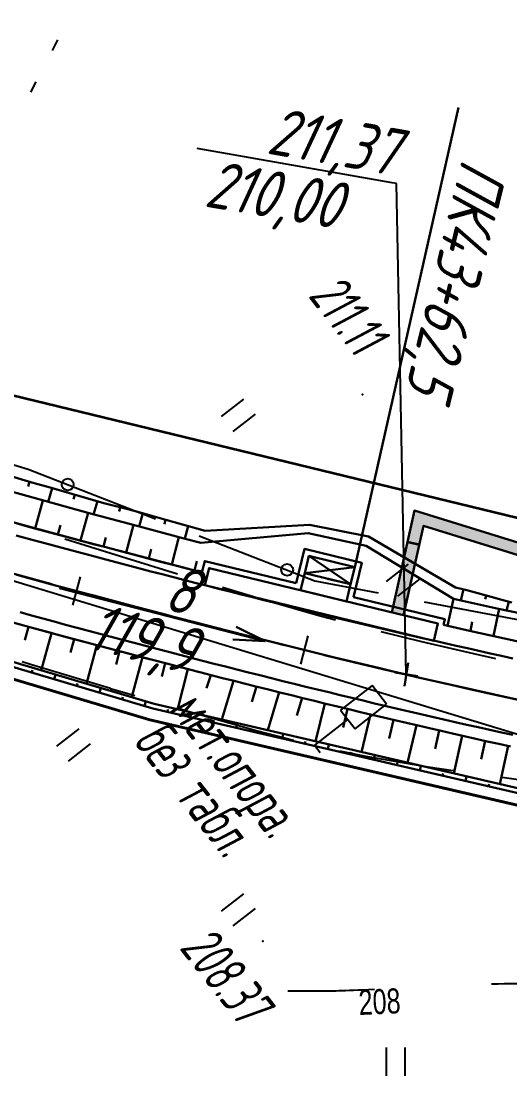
# Model space of a CAD drawing. Header units: millimetres. Extents: x -1799 to 6962, y -1020 to 4121.
# Drawn here: x 2049.3 to 2090.8, y 2182.6 to 2272.2 of the extents above; entities that cross this region are included whole.
import ezdxf
from ezdxf import colors
from ezdxf.entities.mleader import LeaderData, LeaderLine
from ezdxf.math import Vec2, Vec3

# ---------------------------------------------------------------- set-up
doc = ezdxf.new("R2010")
doc.units = ezdxf.units.MM
doc.linetypes.add('CONTI', pattern=[0])
doc.linetypes.add('DASHED', pattern=[0.75, 0.5, -0.25])
for name, color, linetype, lineweight in [('10', 1, 'Continuous', 35), ('КОПИЯ_ОСЬ_13_ОТКОСЫ', 7, 'Continuous', 30), ('Остановки', 1, 'Continuous', 30), ('ОСЬ_ВЕРХ_ПОКРЫТИЯ_ГРАНИЦЫ_ПОЛОС', 7, 'Continuous', 30), ('ОСЬ_ВЕРХ_ПОКРЫТИЯ_ОСЬ', 1, 'Continuous', 30), ('Отметки', 5, 'Continuous', 30), ('Привязка', 250, 'Continuous', 35), ('Тротуар', 40, 'Continuous', 35), ('Уклоны ПЧ', 5, 'Continuous', 30)]:
    doc.layers.add(name, color=color, linetype=linetype, lineweight=lineweight)
for name, color, linetype in [('_Ростелеком', 6, 'Continuous'), ('GOR_BDEFAULT', 212, 'CONTI'), ('NAD_MDEFAULT', 7, 'CONTI'), ('PI_OTDEFAULT', 172, 'CONTI'), ('PI_TTDEFAULT', 5, 'CONTI'), ('PLN_O', 7, 'CONTI'), ('SIT_LDEFAULT', 7, 'CONTI'), ('USLZNDEFAULT', 7, 'CONTI'), ('ZAPSKDEFAULT', 7, 'CONTI'), ('КОПИЯ_ОСЬ_ТАНГЕНСЫ', 1, 'Continuous'), ('ОСЬ_ВЕРХ_ПОКРЫТИЯ_ПИКЕТЫ', 1, 'Continuous'), ('ОСЬ_ВЕРХ_ПОКРЫТИЯ_ТАНГЕНСЫ', 1, 'Continuous'), ('разметка', 7, 'Continuous')]:
    doc.layers.add(name, color=color, linetype=linetype)
doc.styles.add('eskd', font='spds.shx', dxfattribs={"width": 1.2, "oblique": 15})
doc.styles.add('SHRFT', font='TXT', dxfattribs={"width": 3.5})
doc.styles.add('STYLE1', font='romand.shx', dxfattribs={"width": 0.9})
doc.styles.add('ГОСТ', font='', dxfattribs={"oblique": 15, "height": 4})
doc.styles.get('ГОСТ').set_extended_font_data('GOST type A')
doc.linetypes.add('кабель_связи_проект.', pattern='A,10,-1,["/",STYLE1,S=3,R=0,X=0,Y=-1.5],-4.1', length=15.1)

# ---------------------------------------------------------------- blocks, each defined once
blk = doc.blocks.new('BL_2011')
at = {"color": 0}
for p, q in [((0, 0), (0, 2.4)), ((1.6, 0), (1.6, 2.4))]:
    blk.add_line(p, q, dxfattribs=at)
blk = doc.blocks.new('BL_12')
at = {"color": 0}
for p, q in [((1, 7), (-1, 7)), ((-1, 7), (-1, 3.6)), ((1, 3.6), (1, 7)), ((-1, 3.6), (0, 3.6)), ((0, 0), (0, 3.6)), ((0, 3.6), (1, 3.6)), ((0.8, 0), (0, 0))]:
    blk.add_line(p, q, dxfattribs=at)
blk = doc.blocks.new('_None')
blk = doc.blocks.new('Крест')
at = {"layer": 'Отметки'}
for points in [[(0, 1), (0, -1)], [(-1, 0), (1, 0)]]:
    blk.add_lwpolyline(points, dxfattribs=at)
blk = doc.blocks.new('Стрелка')
at = {"layer": 'Уклоны ПЧ', "ltscale": 2}
for points in [[(-0.023, -0.048), (-0.023, 17.972)], [(-0.023, -0.048), (-0.578, 2.622)], [(-0.023, -0.048), (0.532, 2.622)]]:
    blk.add_lwpolyline(points, dxfattribs=at)

msp = doc.modelspace()

# ---------------------------------------------------------------- hatches: boundary and pattern name
at = {"layer": 'Тротуар', "lineweight": 30, "ltscale": 7}
for points in [[(2082.145, 2228.003), (2083.16, 2227.775), (2083.516, 2229.361), (2118.98, 2218.382), (2135.991, 2215.524), (2137.251, 2215.317), (2137.402, 2216.301), (2119.212, 2219.357), (2082.738, 2230.649)], [(2083.16, 2227.775), (2082.145, 2228.003), (2080.802, 2222.012), (2081.816, 2221.785)]]:
    msp.add_hatch(color=256, dxfattribs=at).paths.add_polyline_path(points)

# ---------------------------------------------------------------- linework, layer by layer
at = {"layer": '10'}
for points in [[(1669.736, 2453.013), (1726.416, 2400.563), (1756.386, 2382.173), (1836.676, 2319.303), (1870.276, 2298.053), (1950.006, 2264.373), (2101.216, 2227.683), (2162.086, 2219.923), (2159.526, 2213.473), (2297.716, 2209.333)], [(2183.506, 2191.983), (2147.736, 2194.533), (2142.616, 2191.883), (2116.186, 2194.943), (2121.506, 2198.673), (2060.256, 2212.883), (1954.216, 2244.373), (1908.266, 2259.993), (1868.806, 2274.963), (1861.986, 2277.543), (1816.176, 2308.343), (1771.536, 2341.523), (1769.966, 2334.713), (1760.116, 2342.793)]]:
    msp.add_lwpolyline(points, dxfattribs=at)
at = {"layer": '_Ростелеком', "linetype": 'кабель_связи_проект.', "lineweight": 40, "ltscale": 0.25}
msp.add_lwpolyline([(1696.715, 2398.476), (1727.091, 2370.957), (1759.705, 2347.136), (1771.536, 2341.523), (1788.745, 2328.732), (1824.304, 2302.879), (1851.469, 2285.137), (1851.469, 2285.137), (1863.175, 2278.062), (1878.271, 2271.373), (1892.091, 2266.13), (1908.266, 2259.993), (1954.216, 2244.373), (2038.371, 2219.382), (2060.256, 2212.883), (2096.453, 2204.486), (2121.506, 2198.673), (2147.736, 2194.533), (2165.621, 2193.258)], dxfattribs=at)
at = {"layer": 'GOR_BDEFAULT', "color": 212, "elevation": 208, "flags": 128}
for points in [[(2071.972, 2189.879), (2072.322, 2189.879), (2073.272, 2189.879), (2073.352, 2189.879), (2073.452, 2189.879), (2073.542, 2189.879), (2073.642, 2189.879), (2073.742, 2189.879), (2073.852, 2189.879), (2073.962, 2189.879), (2074.072, 2189.879), (2074.192, 2189.879), (2074.322, 2189.869), (2074.442, 2189.869), (2074.582, 2189.869), (2074.712, 2189.869), (2074.852, 2189.869), (2075.002, 2189.869), (2075.152, 2189.869), (2075.312, 2189.869), (2075.482, 2189.879), (2075.662, 2189.879), (2075.862, 2189.879), (2076.082, 2189.879), (2076.322, 2189.889), (2076.592, 2189.889), (2076.882, 2189.899), (2077.202, 2189.909), (2077.552, 2189.919), (2077.942, 2189.939), (2078.372, 2189.949), (2078.842, 2189.969), (2079.352, 2189.999)], [(2089.292, 2190.449), (2089.842, 2190.469), (2090.352, 2190.479), (2090.822, 2190.489), (2091.262, 2190.489), (2091.662, 2190.499), (2092.032, 2190.499), (2092.372, 2190.489), (2092.682, 2190.489), (2092.962, 2190.489), (2093.232, 2190.479), (2093.472, 2190.469), (2093.692, 2190.459), (2093.892, 2190.459), (2094.082, 2190.449), (2094.262, 2190.439), (2094.422, 2190.429), (2094.582, 2190.429), (2094.732, 2190.419), (2094.872, 2190.419), (2095.002, 2190.409), (2095.132, 2190.409), (2095.262, 2190.409), (2095.382, 2190.409), (2095.502, 2190.409), (2095.632, 2190.409), (2095.752, 2190.409), (2095.882, 2190.409), (2096.022, 2190.419), (2096.162, 2190.419), (2096.302, 2190.429), (2096.462, 2190.429), (2096.622, 2190.439), (2096.792, 2190.449), (2096.972, 2190.449), (2097.152, 2190.459), (2097.332, 2190.469), (2097.522, 2190.479), (2097.712, 2190.479), (2097.902, 2190.489), (2098.092, 2190.499), (2098.282, 2190.499), (2098.462, 2190.499), (2098.652, 2190.509), (2098.832, 2190.509), (2099.002, 2190.509), (2099.182, 2190.499), (2099.342, 2190.499), (2099.502, 2190.489), (2099.662, 2190.489), (2099.822, 2190.479), (2099.972, 2190.469), (2100.112, 2190.459), (2100.262, 2190.439), (2100.402, 2190.429), (2100.542, 2190.419), (2100.682, 2190.409), (2100.812, 2190.389), (2100.952, 2190.379), (2101.092, 2190.359), (2101.222, 2190.349), (2101.362, 2190.339), (2101.502, 2190.319), (2101.632, 2190.309), (2101.772, 2190.299), (2101.902, 2190.279), (2102.032, 2190.269), (2102.172, 2190.259), (2102.292, 2190.239), (2102.422, 2190.229), (2102.542, 2190.219), (2102.662, 2190.199), (2102.772, 2190.189), (2102.882, 2190.179), (2102.992, 2190.159), (2103.082, 2190.139), (2103.962, 2189.909)]]:
    msp.add_lwpolyline(points, dxfattribs=at)
at = {"layer": 'PI_TTDEFAULT', "color": 5}
for p in [(2078.312, 2240.529, 211.109), (2069.862, 2194.079, 208.37)]:
    msp.add_point(p, dxfattribs=at)
at = {"layer": 'PLN_O'}
for p, q in [((2045.712, 2235.419), (2049.922, 2234.179)), ((2049.922, 2234.169), (2060.732, 2229.969)), ((2064.462, 2228.519), (2074.272, 2224.699)), ((2074.272, 2224.699), (2079.642, 2223.669)), ((2083.572, 2222.919), (2099.282, 2219.899))]:
    msp.add_line(p, q, dxfattribs=at)
for centre in [(2053.282, 2232.869), (2071.922, 2225.619)]:
    msp.add_circle(centre, 0.5, dxfattribs=at)
at = {"layer": 'SIT_LDEFAULT', "color": 7}
for p, q in [((2051.992, 2269.729), (2052.432, 2270.629)), ((2050.142, 2266.189), (2050.612, 2267.069)), ((2058.232, 2226.619), (2053.042, 2228.239)), ((2062.602, 2225.269), (2058.232, 2226.619)), ((2070.002, 2223.039), (2066.422, 2224.109)), ((2074.722, 2221.699), (2070.002, 2223.039)), ((2076.042, 2221.359), (2074.722, 2221.699)), ((2083.352, 2219.499), (2079.912, 2220.349)), ((2087.772, 2218.489), (2083.352, 2219.509)), ((2089.652, 2218.069), (2087.772, 2218.479)), ((2049.412, 2217.829), (2050.112, 2217.619)), ((2050.112, 2217.619), (2056.922, 2215.559)), ((2056.922, 2215.549), (2058.992, 2214.939)), ((2062.822, 2213.809), (2063.482, 2213.609)), ((2063.482, 2213.619), (2069.392, 2211.949)), ((2069.392, 2211.939), (2072.462, 2211.149)), ((2076.362, 2210.259), (2078.752, 2209.759)), ((2078.752, 2209.759), (2083.692, 2208.919)), ((2083.692, 2208.929), (2086.222, 2208.559)), ((2090.182, 2207.999), (2093.642, 2207.529))]:
    msp.add_line(p, q, dxfattribs=at)
at = {"layer": 'КОПИЯ_ОСЬ_13_ОТКОСЫ'}
for p, q in [((2050.227, 2216.905), (2050.284, 2217.097)), ((2052.144, 2216.336), (2052.258, 2216.719)), ((2054.061, 2215.766), (2054.118, 2215.958)), ((2055.978, 2215.197), (2056.092, 2215.58)), ((2057.896, 2214.628), (2057.953, 2214.819)), ((2059.813, 2214.058), (2059.927, 2214.442)), ((2061.75, 2213.563), (2061.795, 2213.758)), ((2063.698, 2213.111), (2063.788, 2213.501)), ((2065.646, 2212.659), (2065.691, 2212.854)), ((2067.595, 2212.207), (2067.685, 2212.597)), ((2069.543, 2211.755), (2069.588, 2211.95)), ((2071.491, 2211.303), (2071.581, 2211.693)), ((2073.439, 2210.852), (2073.485, 2211.046)), ((2075.388, 2210.4), (2075.478, 2210.789)), ((2077.336, 2209.948), (2077.381, 2210.142)), ((2079.284, 2209.496), (2079.374, 2209.885)), ((2081.232, 2209.044), (2081.278, 2209.238)), ((2083.181, 2208.592), (2083.271, 2208.981)), ((2085.129, 2208.14), (2085.174, 2208.334)), ((2087.077, 2207.688), (2087.168, 2208.077)), ((2089.025, 2207.236), (2089.071, 2207.43))]:
    msp.add_line(p, q, dxfattribs=at)
for points in [[(1880.867, 2271.457), (1892.446, 2267.065), (1908.604, 2260.935), (1954.519, 2245.327), (2038.656, 2220.341), (2060.512, 2213.851), (2096.679, 2205.46)], [(1881.029, 2271.824), (1892.588, 2267.439), (1908.74, 2261.311), (1954.641, 2245.708), (2038.77, 2220.725), (2060.614, 2214.238), (2096.77, 2205.849)], [(1964.969, 2254.346), (1990.226, 2246.662), (2008.417, 2241.211), (2017.034, 2238.657), (2023.261, 2236.832), (2028.532, 2235.303), (2034.285, 2233.654), (2040.043, 2232.028), (2047.246, 2230.033), (2054.46, 2228.081), (2063.13, 2225.808), (2064.689, 2225.409)], [(1953.068, 2249.61), (2004.652, 2233.924), (2013.761, 2231.188), (2020.963, 2229.049), (2028.176, 2226.935), (2032.991, 2225.542), (2037.33, 2224.302), (2042.639, 2222.805), (2047.473, 2221.464), (2051.829, 2220.274), (2057.892, 2218.653), (2063.963, 2217.066), (2064.45, 2216.941)], [(2044.443, 2234.787), (2049.679, 2233.221), (2050.631, 2232.939), (2051.587, 2232.667), (2056.357, 2231.292), (2058.282, 2230.808), (2059.243, 2230.558), (2061.628, 2229.876), (2064.97, 2228.932), (2073.836, 2229.444), (2073.836, 2229.444), (2073.836, 2229.444), (2073.836, 2229.444), (2073.836, 2229.444), (2078.82, 2228.442), (2086.224, 2224.136), (2086.224, 2224.136), (2087.186, 2223.905), (2089.568, 2223.235), (2090.045, 2223.103), (2091, 2222.843)], [(2050.041, 2233.114), (2049.921, 2232.71)], [(2047.435, 2232.569), (2050.307, 2231.762), (2055.097, 2230.435), (2056.056, 2230.172), (2057.981, 2229.678), (2058.942, 2229.428), (2063.257, 2228.266), (2064.592, 2227.913), (2073.709, 2228.74), (2078.646, 2227.67), (2086.054, 2223.161), (2086.054, 2223.161), (2089.869, 2222.321), (2092.774, 2221.71)], [(2047.436, 2232.569), (2050.307, 2231.762), (2055.097, 2230.435), (2056.056, 2230.172), (2057.98, 2229.678), (2058.942, 2229.428), (2063.257, 2228.266), (2064.592, 2227.913), (2073.709, 2228.74), (2078.646, 2227.67), (2086.054, 2223.161), (2086.054, 2223.161), (2089.869, 2222.321), (2092.774, 2221.71)], [(2051.962, 2232.559), (2051.627, 2231.396)], [(2053.884, 2232.005), (2053.773, 2231.617)], [(2050.512, 2229.143), (2051.158, 2231.526)], [(2055.806, 2231.451), (2055.483, 2230.329)], [(2057.74, 2230.944), (2057.645, 2230.567)], [(2054.375, 2228.103), (2055.006, 2230.46)], [(2059.674, 2230.434), (2059.355, 2229.316)], [(2052.443, 2228.622), (2052.657, 2229.416)], [(2058.244, 2227.089), (2058.863, 2229.449)], [(2061.597, 2229.885), (2061.491, 2229.512)], [(2063.522, 2229.341), (2063.221, 2228.276)], [(2056.31, 2227.596), (2056.516, 2228.383)], [(2062.113, 2226.074), (2062.725, 2228.408)], [(2060.179, 2226.582), (2060.385, 2227.368)], [(2064.05, 2225.573), (2064.248, 2226.352)], [(2086.905, 2223.972), (2086.678, 2223.024)], [(2085.537, 2220.878), (2086.054, 2223.161)], [(2088.834, 2223.442), (2088.746, 2223.129)], [(2090.761, 2222.908), (2090.562, 2222.175)], [(2089.441, 2220.009), (2089.944, 2222.305)], [(2087.488, 2220.437), (2087.654, 2221.199)], [(2049.965, 2220.783), (2049.653, 2219.638)], [(2051.895, 2220.256), (2051.036, 2217.082)], [(2085.216, 2220.951), (2087.412, 2220.453), (2095.172, 2218.755), (2099.543, 2217.844), (2103.92, 2216.96), (2107.741, 2216.212), (2113.212, 2215.174), (2118.694, 2214.188), (2124.184, 2213.254), (2129.682, 2212.37), (2135.165, 2211.542)], [(2053.826, 2219.736), (2053.52, 2218.597)], [(2055.758, 2219.219), (2054.884, 2215.939)], [(2057.691, 2218.706), (2057.391, 2217.572)], [(2059.625, 2218.196), (2058.741, 2214.832)], [(2061.56, 2217.69), (2061.267, 2216.568)], [(2063.496, 2217.187), (2062.632, 2213.848)], [(2065.433, 2216.689), (2065.086, 2215.567)], [(2067.373, 2216.196), (2066.364, 2212.904)], [(2069.315, 2215.706), (2068.919, 2214.404)], [(2071.257, 2215.222), (2070.283, 2211.994)], [(2073.201, 2214.742), (2072.755, 2213.253)], [(2075.12, 2214.273), (2074.338, 2211.054)], [(2077.063, 2213.803), (2076.683, 2212.223)], [(2079.007, 2213.338), (2078.248, 2210.146)], [(2080.952, 2212.879), (2080.582, 2211.307)], [(2082.898, 2212.424), (2082.158, 2209.239)], [(2084.845, 2211.975), (2084.487, 2210.41)], [(2086.794, 2211.531), (2086.071, 2208.332)], [(2088.744, 2211.093), (2088.395, 2209.53)], [(2090.696, 2210.661), (2089.982, 2207.424)]]:
    msp.add_lwpolyline(points, dxfattribs=at)
at = {"layer": 'КОПИЯ_ОСЬ_13_ОТКОСЫ', "ltscale": 7}
for points in [[(2072.697, 2224.489), (2073.403, 2227.405), (2078.263, 2226.228), (2077.557, 2223.313)], [(2072.697, 2224.489), (2064.922, 2226.372), (2064.689, 2225.409)], [(2085.216, 2220.951), (2085.332, 2221.43), (2077.557, 2223.313)]]:
    msp.add_lwpolyline(points, dxfattribs=at)
at = {"layer": 'КОПИЯ_ОСЬ_ТАНГЕНСЫ'}
msp.add_line((1871.04, 2278.739), (2119.942, 2203.019), dxfattribs=at)
at = {"layer": 'Остановки', "lineweight": 30, "ltscale": 7}
for points in [[(2075.362, 2224.873), (2077.306, 2224.402), (2077.659, 2225.86), (2073.772, 2226.802), (2073.419, 2225.344), (2077.306, 2224.402)], [(2077.306, 2224.402), (2073.772, 2226.802)], [(2077.659, 2225.86), (2073.419, 2225.344)], [(2075.009, 2223.415), (2076.953, 2222.944), (2077.306, 2224.402), (2073.419, 2225.344), (2073.066, 2223.886), (2076.953, 2222.944)]]:
    msp.add_lwpolyline(points, dxfattribs=at)
at = {"layer": 'Остановки', "color": 1, "linetype": 'Continuous'}
msp.add_lwpolyline([(2064.937, 2224.311), (2064.937, 2224.311), (2084.376, 2219.604), (2084.376, 2219.604), (2084.729, 2221.062), (2065.29, 2225.769)], close=True, dxfattribs=at)
at = {"layer": 'ОСЬ_ВЕРХ_ПОКРЫТИЯ_ГРАНИЦЫ_ПОЛОС', "linetype": 'Continuous'}
for points in [[(2048.915, 2229.576), (2049.864, 2229.318), (2050.814, 2229.061), (2051.764, 2228.804), (2052.714, 2228.548), (2053.665, 2228.294), (2054.615, 2228.04), (2055.566, 2227.787), (2056.516, 2227.535), (2057.467, 2227.283), (2058.419, 2227.033), (2059.37, 2226.784), (2060.322, 2226.535), (2061.273, 2226.288), (2062.225, 2226.041), (2063.177, 2225.796), (2064.13, 2225.552), (2064.689, 2225.409), (2064.689, 2225.409)], [(2091.085, 2218.102), (2090.121, 2218.314), (2089.157, 2218.527), (2088.194, 2218.741), (2087.231, 2218.956), (2086.268, 2219.173), (2085.305, 2219.392), (2084.342, 2219.611), (2083.38, 2219.832), (2082.418, 2220.054), (2081.456, 2220.278), (2080.495, 2220.502), (2079.534, 2220.728), (2078.573, 2220.956), (2077.612, 2221.184), (2076.651, 2221.414), (2075.691, 2221.645), (2074.731, 2221.877), (2073.771, 2222.11), (2072.812, 2222.345), (2071.852, 2222.58), (2070.893, 2222.817), (2069.934, 2223.055), (2068.976, 2223.294), (2068.017, 2223.534), (2067.059, 2223.775), (2066.101, 2224.017), (2065.143, 2224.261), (2064.186, 2224.505), (2063.228, 2224.75), (2062.271, 2224.997), (2061.314, 2225.244), (2060.357, 2225.493), (2059.401, 2225.742), (2058.445, 2225.992), (2057.489, 2226.244), (2056.533, 2226.496), (2055.577, 2226.749), (2054.621, 2227.003), (2053.666, 2227.258), (2052.711, 2227.514), (2051.756, 2227.771), (2050.801, 2228.028), (2049.847, 2228.287), (2048.892, 2228.546)]]:
    msp.add_lwpolyline(points, dxfattribs=at)
at = {"layer": 'ОСЬ_ВЕРХ_ПОКРЫТИЯ_ГРАНИЦЫ_ПОЛОС', "linetype": 'Continuous', "lineweight": 30}
for points in [[(2091.103, 2211.595), (2090.122, 2211.811), (2089.142, 2212.029), (2088.162, 2212.248), (2087.182, 2212.469), (2086.203, 2212.691), (2085.224, 2212.914), (2084.245, 2213.139), (2083.267, 2213.365), (2082.289, 2213.593), (2081.311, 2213.821), (2080.334, 2214.052), (2079.357, 2214.283), (2078.381, 2214.515), (2077.404, 2214.749), (2076.429, 2214.984), (2075.453, 2215.221), (2074.478, 2215.458), (2073.503, 2215.697), (2072.529, 2215.937), (2071.554, 2216.178), (2070.581, 2216.421), (2069.607, 2216.664), (2068.634, 2216.909), (2067.661, 2217.154), (2066.688, 2217.401), (2065.716, 2217.649), (2064.744, 2217.898), (2063.773, 2218.148), (2062.802, 2218.399), (2061.831, 2218.651), (2060.86, 2218.904), (2059.89, 2219.159), (2058.92, 2219.414), (2057.95, 2219.67), (2056.98, 2219.927), (2056.011, 2220.185), (2055.042, 2220.444), (2054.074, 2220.704), (2053.106, 2220.965), (2052.138, 2221.226), (2051.17, 2221.489), (2050.202, 2221.752), (2049.235, 2222.017)], [(2051.953, 2220.24), (2051.877, 2220.261), (2050.908, 2220.524), (2049.94, 2220.788), (2048.972, 2221.052)], [(2090.888, 2210.618), (2089.906, 2210.835), (2088.924, 2211.053), (2087.943, 2211.273), (2086.962, 2211.494), (2085.981, 2211.716), (2085.001, 2211.94), (2084.021, 2212.165), (2083.041, 2212.391), (2082.062, 2212.619), (2081.083, 2212.848), (2080.104, 2213.078), (2079.126, 2213.31), (2078.148, 2213.543), (2077.171, 2213.777), (2076.194, 2214.012), (2075.217, 2214.249), (2074.241, 2214.487), (2073.265, 2214.726), (2072.289, 2214.966), (2071.314, 2215.208), (2070.339, 2215.45), (2069.364, 2215.694), (2068.39, 2215.939), (2067.416, 2216.185), (2066.442, 2216.432), (2065.469, 2216.68), (2064.496, 2216.929), (2063.523, 2217.18), (2062.551, 2217.431), (2061.579, 2217.683), (2060.607, 2217.937), (2059.636, 2218.191), (2058.665, 2218.447), (2057.694, 2218.703), (2056.724, 2218.96), (2055.754, 2219.219), (2054.784, 2219.478), (2053.815, 2219.738), (2052.845, 2219.999), (2051.953, 2220.24)]]:
    msp.add_lwpolyline(points, dxfattribs=at)
at = {"layer": 'ОСЬ_ВЕРХ_ПОКРЫТИЯ_ОСЬ'}
msp.add_lwpolyline([(2048.96, 2225.203), (2051.829, 2224.419), (2054.701, 2223.642), (2057.576, 2222.873), (2060.452, 2222.113), (2062.371, 2221.611), (2064.291, 2221.113), (2066.212, 2220.619), (2068.134, 2220.129), (2070.057, 2219.644), (2071.981, 2219.163), (2073.907, 2218.687), (2075.834, 2218.216), (2077.761, 2217.749), (2079.69, 2217.287), (2081.62, 2216.831), (2083.552, 2216.379), (2085.484, 2215.932), (2087.418, 2215.491), (2089.353, 2215.056), (2091.29, 2214.626)], dxfattribs=at)
at = {"layer": 'ОСЬ_ВЕРХ_ПОКРЫТИЯ_ПИКЕТЫ'}
for p, q in [((2053.708, 2222.615), (2054.359, 2225.028)), ((2073.097, 2217.599), (2073.696, 2220.027))]:
    msp.add_line(p, q, dxfattribs=at)
at = {"layer": 'ОСЬ_ВЕРХ_ПОКРЫТИЯ_ТАНГЕНСЫ'}
msp.add_line((1871.04, 2278.739), (2119.942, 2203.019), dxfattribs=at)
at = {"layer": 'Привязка', "lineweight": 30, "ltscale": 7}
msp.add_lwpolyline([(2077.659, 2225.86), (2086.477, 2264.895)], dxfattribs=at)
at = {"layer": 'разметка', "linetype": 'DASHED', "lineweight": 30, "ltscale": 14}
msp.add_lwpolyline([(2095.236, 2213.783, -0.010955), (2064.927, 2220.949), (2064.927, 2220.949), (2064.927, 2220.949, -0.009686), (2014.916, 2235.019)], format="xyb", dxfattribs=at)
at = {"layer": 'Тротуар', "lineweight": 30, "ltscale": 7}
for points in [[(2136.64, 2211.328), (2137.402, 2216.301), (2119.212, 2219.357), (2082.738, 2230.649), (2080.802, 2222.012)], [(2135.446, 2211.501), (2135.991, 2215.524), (2118.98, 2218.382), (2083.514, 2229.362), (2083.514, 2229.362), (2083.514, 2229.362), (2083.514, 2229.362), (2081.816, 2221.785)]]:
    msp.add_lwpolyline(points, dxfattribs=at)
at = {"layer": 'Тротуар', "ltscale": 7}
msp.add_lwpolyline([(2082.145, 2228.003), (2083.159, 2227.776)], dxfattribs=at)

# ---------------------------------------------------------------- block references
at = {"layer": 'USLZNDEFAULT', "color": 7, "rotation": 307.9999999999999}
msp.add_blockref('BL_12', (2074.242, 2210.699), dxfattribs=at)
at = {"layer": 'ZAPSKDEFAULT', "color": 7, "rotation": 307.9999999999999}
for p in [(2066.352, 2238.639), (2080.352, 2224.639), (2052.352, 2210.639), (2066.352, 2196.639)]:
    msp.add_blockref('BL_2011', p, dxfattribs=at)
at = {"layer": 'ZAPSKDEFAULT', "color": 7}
msp.add_blockref('BL_2011', (2080.352, 2182.639), dxfattribs=at)
at = {"layer": 'Отметки', "rotation": 350.9683665832881}
msp.add_blockref('Крест', (2082.045, 2216.74), dxfattribs=at)
at = {"layer": 'Уклоны ПЧ', "rotation": 75.60534205016546}
msp.add_blockref('Стрелка', (2070.004, 2219.608), dxfattribs=at)

# ---------------------------------------------------------------- texts
at = {"layer": 'GOR_BDEFAULT', "color": 212, "style": 'SHRFT', "width": 0.75}
msp.add_text('208', height=2.1263, rotation=2.6402, dxfattribs=at).set_placement((2078.045, 2187.807, 208))
at = {"layer": 'NAD_MDEFAULT', "color": 7, "style": 'eskd', "oblique": 10, "width": 0.8}
for s, p in [('мет.опора.', (2061.806, 2213.775)), ('без табл.', (2058.762, 2211.056))]:
    msp.add_text(s, height=3.5, rotation=308, dxfattribs=at).set_placement(p)
at = {"layer": 'PI_OTDEFAULT', "color": 172, "style": 'eskd', "oblique": 10, "width": 0.8}
for s, p in [('211.11', (2073.642, 2248.884)), ('208.37', (2062.698, 2193.5))]:
    msp.add_text(s, height=3.5, rotation=308, dxfattribs=at).set_placement(p)
at = {"layer": 'Отметки', "color": 0, "style": 'ГОСТ', "oblique": 15}
msp.add_text('210,00', height=4, rotation=350.32686, dxfattribs=at).set_placement((2064.785, 2256.506, 126.574))
at = {"layer": 'Привязка', "lineweight": 30, "ltscale": 7, "style": 'ГОСТ', "oblique": 15}
msp.add_text('ПК43+62,5', height=4, rotation=256.26995, dxfattribs=at).set_placement((2086.789, 2260.654, 126.574))
at = {"layer": 'Уклоны ПЧ', "style": 'ГОСТ', "oblique": 15}
for s, p in [('8', (2061.285, 2222.312)), ('119,9', (2054.758, 2219.024))]:
    msp.add_text(s, height=4, rotation=345.39631, dxfattribs=at).set_placement(p)

# ---------------------------------------------------------------- leaders
at = {"layer": 'Отметки', "ltscale": 0.2}
ml = msp.add_multileader_mtext('Standard', dxfattribs=at)
ml.set_content('211,37', color=256, style='ГОСТ')
ml.set_leader_properties()
ml.set_arrow_properties(name='NONE')
ml.build(insert=Vec2(0, 0))
ml.multileader.update_dxf_attribs({"text_left_attachment_type": 6, "text_right_attachment_type": 6, "dogleg_length": 0.36, "arrow_head_size": 2})
ctx = ml.context
ctx.base_point, ctx.arrow_head_size, ctx.landing_gap_size, ctx.plane_origin, ctx.plane_x_axis, ctx.plane_y_axis = Vec3(2061.791, 2261.858), 2, 0, Vec3(2084.857, 2183.121), Vec3(0.984849, -0.173413), Vec3(0.173413, 0.984849)
ctx.left_attachment, ctx.right_attachment, ctx.text_align_type = 6, 6, 2
notes = []
notes.append((ctx, [(1, (1, 1, 0), (2081.21, 2258.438), (-0.984849, 0.173413), 0.36, [(0, [(2082.045, 2216.74)], 0, [])])]))
ctx.mtext.insert, ctx.mtext.text_direction, ctx.mtext.rotation, ctx.mtext.alignment, ctx.mtext.line_spacing_style, ctx.mtext.flow_direction = Vec3(2081.653, 2263.031), Vec3(0.984849, -0.173413), 6.108892, 3, 2, 5
for ctx, leaders in notes:
    for number, flags, end, landing, length, lines in leaders:
        leader = LeaderData()
        leader.index, (leader.has_last_leader_line, leader.has_dogleg_vector, leader.attachment_direction) = number, flags
        leader.last_leader_point, leader.dogleg_vector, leader.dogleg_length = Vec3(end), Vec3(landing), length
        for number, points, colour, breaks in lines:
            line = LeaderLine()
            line.index, line.vertices, line.color, line.breaks = number, Vec3.list(points), colors.encode_raw_color(colour), breaks
            leader.lines.append(line)
        ctx.leaders.append(leader)

doc.saveas('drawing.dxf')
